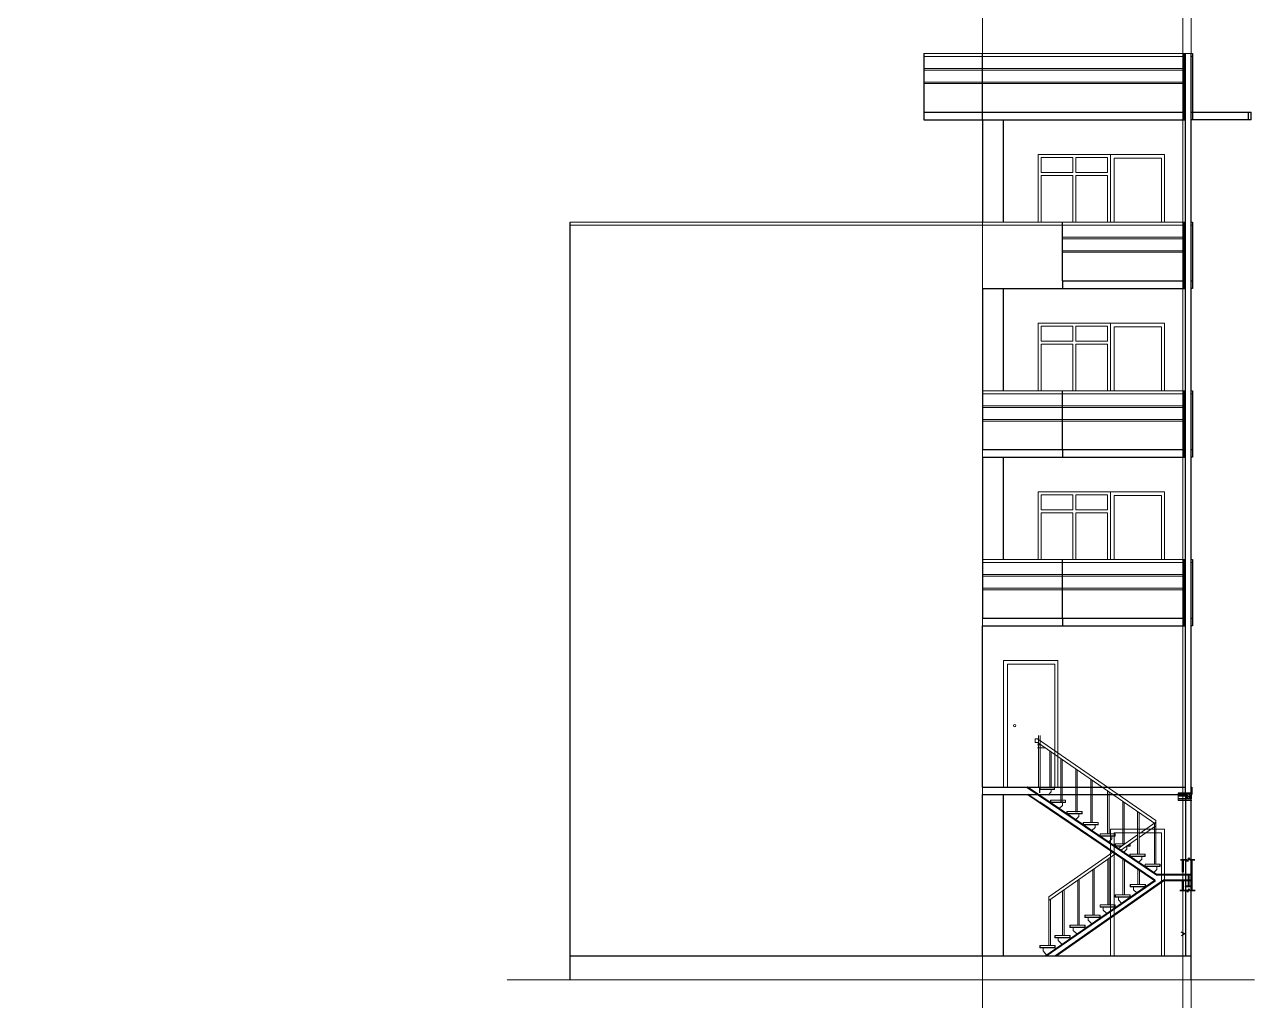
# Model space of a CAD drawing. Header units: inches. Extents: x 149946 to 166271, y -29520 to -26192.
# Drawn here: x 160308 to 161124, y -27616 to -26967 of the extents above; entities that cross this region are included whole.
import ezdxf

# ---------------------------------------------------------------- set-up
doc = ezdxf.new("R2010")
doc.units = ezdxf.units.IN
doc.header["$LTSCALE"] = 5
doc.header["$MEASUREMENT"] = 0
for name, color, linetype in [('_KTI_CONTROL', 7, 'Continuous'), ('DIM', 5, 'Continuous'), ('WALL', 7, 'Continuous')]:
    doc.layers.add(name, color=color, linetype=linetype)
for name, color, linetype, lineweight in [('A-WALL', 7, 'Continuous', 9), ('Dimension', 7, 'Continuous', 18), ('DOOR', 62, 'Continuous', 0), ('ELE', 255, 'Continuous', 35), ('ELEVATION', 85, 'Continuous', 18), ('Railing', 43, 'Continuous', 18), ('win', 5, 'Continuous', 18), ('windows', 6, 'Continuous', 9)]:
    doc.layers.add(name, color=color, linetype=linetype, lineweight=lineweight)
doc.layers.add('dim line', color=7, linetype='Continuous', lineweight=15, true_color=0xfab2b2)
doc.styles.add('ordinary', font='times.ttf')
doc.dimstyles.new('Copy of 96', dxfattribs={"dimtxt": 7, "dimasz": 4, "dimexe": 0.5, "dimexo": 0.5, "dimgap": 3, "dimtad": 1, "dimdec": 1, "dimzin": 11, "dimdsep": 46, "dimlunit": 4, "dimtxsty": 'ordinary', "dimblk": 'OBLIQUE', "dimcen": 0.09, "dimse1": 1, "dimse2": 1, "dimclrt": 6, "dimazin": 0, "dimtfac": 1, "dimtdec": 1, "dimtix": 1, "dimtmove": 2, "dimatfit": 3, "dimldrblk": 'leader', "dimfxl": 0.5, "dimfxlon": 1, "dimtolj": 1, "dimtzin": 0, "dimarcsym": 0})

# ---------------------------------------------------------------- blocks, each defined once
blk = doc.blocks.new('oblique')
at = {"color": 0, "lineweight": -2}
blk.add_line((0.25, 0.25), (-0.25, -0.25), dxfattribs=at)
at = {"layer": 'dim line', "lineweight": 9}
for p, q in [((-0.4375, 0), (0.4375, 0)), ((0, 0.4375), (0, -0.4375))]:
    blk.add_line(p, q, dxfattribs=at)
blk = doc.blocks.new('*D1304')
at = {"layer": 'A-WALL', "color": 0, "lineweight": -2, "ltscale": 5}
blk.add_line((160950.9, -26350.97), (160825.33, -26350.97), dxfattribs=at)
at = {"layer": 'A-WALL', "color": 0, "lineweight": -2, "ltscale": 50}
blk.add_line((159867.63, -27053.76), (159867.63, -27613.76), dxfattribs=at)
at = {"layer": 'Defpoints', "color": 0, "ltscale": 5}
for p in [(160825.33, -26350.97), (160825.33, -26401.65), (160950.9, -26401.65)]:
    blk.add_point(p, dxfattribs=at)
at = {"layer": 'Defpoints', "color": 0, "ltscale": 50}
for p in [(159807.7, -27053.76), (159768.7, -27613.76), (159867.63, -27613.76)]:
    blk.add_point(p, dxfattribs=at)
at = {"layer": 'A-WALL', "color": 0, "lineweight": -2, "ltscale": 5, "xscale": 4, "yscale": 4, "zscale": 4, "rotation": 180}
blk.add_blockref('oblique', (160825.33, -26350.97), dxfattribs=at)
at = {"layer": 'A-WALL', "color": 0, "lineweight": -2, "ltscale": 5, "xscale": 4, "yscale": 4, "zscale": 4}
blk.add_blockref('oblique', (160950.9, -26350.97), dxfattribs=at)
at = {"layer": 'A-WALL', "color": 0, "lineweight": -2, "ltscale": 50, "xscale": 4, "yscale": 4, "zscale": 4}
for p, rotation in [((159867.63, -27053.76), 90), ((159867.63, -27613.76), 270)]:
    blk.add_blockref('oblique', p, dxfattribs=dict(at, rotation=rotation))
at = {"layer": 'A-WALL', "color": 6, "ltscale": 5, "insert": (160888.12, -26344.4), "char_height": 7, "attachment_point": 5, "style": 'ordinary'}
blk.add_mtext('\\A1;10\'-6"', dxfattribs=at)
at = {"layer": 'A-WALL', "color": 6, "ltscale": 50, "insert": (159861.07, -27333.76), "char_height": 7, "attachment_point": 5, "rotation": 90, "style": 'ordinary'}
blk.add_mtext('\\A1;46\'-8"', dxfattribs=at)
blk = doc.blocks.new('_OBLIQUE')
at = {"color": 0, "linetype": 'ByBlock'}
blk.add_line((-0.5, -0.5), (0.5, 0.5), dxfattribs=at)
blk = doc.blocks.new('leader')
at = {"layer": 'Dimension'}
for p, q in [((0, -4.33), (0, 4.33)), ((-4.42, 0), (4.42, 0))]:
    blk.add_line(p, q, dxfattribs=at)

msp = doc.modelspace()

# ---------------------------------------------------------------- hatches: boundary and pattern name
at = {"layer": 'Dimension', "lineweight": -2, "ltscale": 0.08}
h = msp.add_hatch(dxfattribs=at)
h.set_pattern_fill('AR-CONC', color=256, scale=0.23806, style=0)
h.set_pattern_definition([(50, (81513.5662, 54194.9833), (1.707506646, -0.149387475), [0.178544692, -1.963991613]), (355, (81513.5662, 54194.9833), (-0.330310855, 1.790665505), [0.142835754, -1.57119329]), (100.4514, (81513.7085, 54194.9709), (1.37719706, 1.641276943), [0.151739635, -1.669136033]), (46.1842, (81513.5662, 54195.4595), (2.54066966, -0.394033886), [0.26781704, -2.94598742]), (96.6356, (81513.778, 54195.4266), (2.2250542, 2.318981004), [0.22760946, -2.50370365]), (351.1842, (81513.5662, 54195.4595), (2.22505239, 2.31898274), [0.21425363, -2.356789936]), (21, (81513.8042, 54195.3404), (1.420994478, -0.958472878), [0.178544692, -1.963991613]), (326, (81513.8042, 54195.3404), (0.57923548, 1.72628922), [0.142835754, -1.57119329]), (71.4514, (81513.9227, 54195.2606), (2.00023054, 0.767814776), [0.151739635, -1.669136033]), (37.5, (81513.5662, 54194.98334), (0.0289477016, 0.7924857418), [0, -1.552148523, 0, -1.594999249, 0, -1.57714478]), (7.5, (81513.5662, 54194.9833), (0.626262261, 0.938934902), [0, -0.909387632, 0, -1.516439585, 0, -0.601100463]), (327.5, (81513.0353, 54194.98334), (1.2708155, -0.053694035), [0, -0.595148974, 0, -1.856864798, 0, -2.463916751]), (317.5, (81512.7972, 54194.9833), (1.3883306, 0.23830951), [0, -0.773693666, 0, -1.233148673, 0, -1.749737982])])
h.paths.add_polyline_path([(161073.79, -27477.19), (161073.79, -27479.09), (161078.79, -27479.09), (161078.79, -27480.99), (161082.6, -27480.99), (161082.6, -27477.19)])

# ---------------------------------------------------------------- linework, layer by layer
at = {"layer": '_KTI_CONTROL', "ltscale": 20}
msp.add_line((161073.79, -27477.19, -72.71), (161082.79, -27477.19, -72.71), dxfattribs=at)
at = {"layer": 'A-WALL', "ltscale": 6}
for p, q in [((161073.79, -27482.19, -72.71), (161073.79, -27477.19, -72.71)), ((161073.79, -27482.19, -72.71), (161082.79, -27482.19, -72.71)), ((161078.79, -27585.19, -72.71), (161078.79, -27482.19, -72.71))]:
    msp.add_line(p, q, dxfattribs=at)
at = {"layer": 'A-WALL', "ltscale": 5}
msp.add_line((161124.44, -27601.19, -72.71), (160628.09, -27601.19, -72.71), dxfattribs=at)
for p in [(160943.9, -26620.32, -72.71), (161077.01, -26623.94, -72.71), (161082.44, -26394.65, -72.71)]:
    msp.add_xline(p, (0, 1), dxfattribs=at)
msp.add_circle((160965.14, -27432.44, -72.71), 0.75, dxfattribs=at)
at = {"layer": 'DIM'}
for q in [(161075.87, -27569.49, -72.71), (161075.87, -27571.96, -72.71)]:
    msp.add_line((161078.17, -27570.73, -72.71), q, dxfattribs=at)
at = {"layer": 'Dimension'}
for p, q in [((160980.47, -27441.19, -72.71), (160978.93, -27441.19, -72.71)), ((160978.93, -27443.62, -72.71), (160978.93, -27441.19, -72.71)), ((160980.47, -27443.62, -72.71), (160978.93, -27443.62, -72.71)), ((161059.08, -27495.43, -72.71), (160980.47, -27441.19, -72.71)), ((161059.08, -27497.9, -72.71), (160980.47, -27443.62, -72.71)), ((160981.1, -27439.04, -72.71), (160981.1, -27473.19, -72.71)), ((160982.1, -27439.04, -72.71), (160982.1, -27473.26, -72.71)), ((160988.47, -27473.13), (160988.47, -27449.14)), ((160989.47, -27473.13), (160989.47, -27449.83)), ((160995.84, -27483.14), (160995.84, -27454.21)), ((160996.84, -27483.14), (160996.84, -27454.9)), ((161005.75, -27489.89), (161005.75, -27461.05)), ((161006.75, -27489.89), (161006.75, -27461.74)), ((161015.72, -27496.64), (161015.72, -27467.94)), ((160990.06, -27474.76, -72.71), (160984.46, -27474.76, -72.71)), ((161016.72, -27496.64), (161016.72, -27468.63)), ((161026.97, -27504.19, -72.71), (161026.97, -27475.73, -72.71)), ((161027.97, -27504.19, -72.71), (161027.97, -27476.42, -72.71)), ((160997.51, -27483.49), (160991.66, -27483.49)), ((161036.98, -27510.94, -72.71), (161036.98, -27482.64, -72.71)), ((161037.98, -27510.94, -72.71), (161037.98, -27483.33, -72.71)), ((161008.47, -27490.92), (161002.62, -27490.92)), ((161046.86, -27517.69, -72.71), (161046.86, -27489.47, -72.71)), ((161047.86, -27517.69, -72.71), (161047.86, -27490.16, -72.71)), ((161019.21, -27498.22), (161013.36, -27498.22)), ((161047.86, -27504.32, -72.71), (161059.08, -27496.48, -72.71)), ((161047.86, -27506.76, -72.71), (161059.08, -27498.92, -72.71)), ((161058.08, -27524.44, -72.71), (161058.08, -27497.17, -72.71)), ((161059.08, -27524.44, -72.71), (161059.08, -27495.43, -72.71)), ((161030.44, -27505.76, -72.71), (161024.59, -27505.76, -72.71)), ((161033.81, -27514.15, -72.71), (161046.86, -27505.02, -72.71)), ((161035.58, -27515.35, -72.71), (161046.86, -27507.46, -72.71)), ((160987.98, -27546.19, -72.71), (161030.51, -27516.45, -72.71)), ((160987.98, -27548.63, -72.71), (161032.28, -27517.65, -72.71)), ((161027.08, -27551.44, -72.71), (161027.08, -27521.29, -72.71)), ((161028.08, -27551.44, -72.71), (161028.08, -27520.59, -72.71)), ((161037.08, -27544.69, -72.71), (161037.08, -27520.9, -72.71)), ((161038.08, -27544.69, -72.71), (161038.08, -27521.57, -72.71)), ((161050.32, -27519.26, -72.71), (161044.47, -27519.26, -72.71)), ((161017.08, -27558.19, -72.71), (161017.08, -27528.28, -72.71)), ((161018.08, -27558.19, -72.71), (161018.08, -27527.58, -72.71)), ((161047.08, -27537.94, -72.71), (161047.08, -27527.66, -72.71)), ((161048.08, -27537.94, -72.71), (161048.08, -27528.34, -72.71)), ((161060.32, -27526.01, -72.71), (161054.47, -27526.01, -72.71)), ((160998.08, -27571.69, -72.71), (160998.08, -27541.56, -72.71)), ((161007.08, -27564.94, -72.71), (161007.08, -27535.27, -72.71)), ((161008.08, -27564.94, -72.71), (161008.08, -27534.57, -72.71)), ((161043.47, -27539.51, -72.71), (161049.32, -27539.51, -72.71)), ((160987.98, -27578.44, -72.71), (160987.98, -27546.19, -72.71)), ((160988.98, -27578.44, -72.71), (160988.98, -27547.93, -72.71)), ((160997.08, -27571.69, -72.71), (160997.08, -27542.26, -72.71)), ((161033.47, -27546.26, -72.71), (161039.32, -27546.26, -72.71)), ((161023.47, -27553.01, -72.71), (161029.32, -27553.01, -72.71)), ((161013.47, -27559.76, -72.71), (161019.32, -27559.76, -72.71)), ((160993.47, -27573.26, -72.71), (160999.32, -27573.26, -72.71)), ((161003.47, -27566.51, -72.71), (161009.32, -27566.51, -72.71)), ((160983.47, -27580.01, -72.71), (160989.32, -27580.01, -72.71))]:
    msp.add_line(p, q, dxfattribs=at)
at = {"layer": 'Dimension', "lineweight": -2, "ltscale": 0.08}
for p, q in [((160981.9, -27476.99, -72.71), (160981.9, -27473.19, -72.71)), ((161073.79, -27479.09, -72.71), (161078.79, -27479.09, -72.71)), ((161078.79, -27479.09, -72.71), (161078.79, -27480.99, -72.71)), ((161082.6, -27480.99, -72.71), (161082.6, -27477.19, -72.71))]:
    msp.add_line(p, q, dxfattribs=at)
at = {"layer": 'DOOR', "lineweight": 13}
for p, q in [((161028.79, -27098.19, -72.71), (161028.79, -27053.19, -72.71)), ((161028.79, -27053.19, -72.71), (161028.79, -27098.19, -72.71)), ((161028.79, -27053.19, -72.71), (161064.79, -27053.19, -72.71)), ((161031.29, -27055.69, -72.71), (161031.29, -27098.19, -72.71)), ((161031.29, -27055.69, -72.71), (161062.79, -27055.69, -72.71)), ((161062.79, -27098.19, -72.71), (161062.79, -27055.69, -72.71)), ((161064.79, -27098.19, -72.71), (161064.79, -27053.19, -72.71)), ((161028.79, -27210.19, -72.71), (161028.79, -27165.19, -72.71)), ((161028.79, -27165.19, -72.71), (161028.79, -27210.19, -72.71)), ((161028.79, -27165.19, -72.71), (161064.79, -27165.19, -72.71)), ((161064.79, -27210.19, -72.71), (161064.79, -27165.19, -72.71)), ((161031.29, -27167.69, -72.71), (161031.29, -27210.19, -72.71)), ((161031.29, -27167.69, -72.71), (161062.79, -27167.69, -72.71)), ((161062.79, -27210.19, -72.71), (161062.79, -27167.69, -72.71)), ((161028.79, -27322.19, -72.71), (161028.79, -27277.19, -72.71)), ((161028.79, -27277.19, -72.71), (161028.79, -27322.19, -72.71)), ((161028.79, -27277.19, -72.71), (161064.79, -27277.19, -72.71)), ((161031.29, -27279.69, -72.71), (161031.29, -27322.19, -72.71)), ((161031.29, -27279.69, -72.71), (161062.79, -27279.69, -72.71)), ((161062.79, -27322.19, -72.71), (161062.79, -27279.69, -72.71)), ((161064.79, -27322.19, -72.71), (161064.79, -27277.19, -72.71)), ((160957.9, -27473.19, -72.71), (160957.9, -27389.19, -72.71)), ((160957.9, -27389.19, -72.71), (160957.9, -27473.19, -72.71)), ((160957.9, -27389.19, -72.71), (160993.9, -27389.19, -72.71)), ((160960.4, -27391.69, -72.71), (160960.4, -27473.19, -72.71)), ((160960.4, -27391.69, -72.71), (160991.9, -27391.69, -72.71)), ((160991.9, -27473.19, -72.71), (160991.9, -27391.69, -72.71)), ((160993.9, -27473.19, -72.71), (160993.9, -27389.19, -72.71)), ((161028.79, -27578.25, -72.71), (161028.79, -27501.19, -72.71)), ((161028.79, -27501.19, -72.71), (161028.79, -27585.19, -72.71)), ((161028.79, -27501.19, -72.71), (161064.79, -27501.19, -72.71)), ((161031.29, -27503.69, -72.71), (161031.29, -27585.19, -72.71)), ((161031.29, -27503.69, -72.71), (161062.79, -27503.69, -72.71)), ((161062.79, -27585.19, -72.71), (161062.79, -27503.69, -72.71)), ((161064.79, -27585.19, -72.71), (161064.79, -27501.19, -72.71))]:
    msp.add_line(p, q, dxfattribs=at)
at = {"layer": 'ELE', "color": 116, "true_color": 0x136734}
for p, q in [((160973.24, -27473.19, -72.71), (161059.36, -27531.43, -72.71)), ((160973.65, -27473.19, -72.71), (161059.44, -27531.19, -72.71)), ((160973.92, -27478.19, -72.71), (161058.21, -27535.19, -72.71)), ((160981.9, -27483.29, -72.71), (161058.28, -27534.95, -72.71)), ((161073.79, -27477.19, -72.71), (161082.72, -27477.19, -72.71)), ((161073.79, -27480.99, -72.71), (161082.6, -27480.99, -72.71)), ((161079.64, -27521.46, -72.71), (161075.27, -27521.46, -72.71)), ((161076.79, -27529.61, -72.71), (161076.79, -27521.46, -72.71)), ((161077.04, -27529.61, -72.71), (161077.04, -27521.46, -72.71)), ((161080.04, -27522.72, -72.71), (161079.64, -27521.46, -72.71)), ((161080.99, -27520.27, -72.71), (161080.04, -27522.72, -72.71)), ((161081.57, -27521.46, -72.71), (161080.99, -27520.27, -72.71)), ((161084.82, -27521.46, -72.71), (161081.57, -27521.46, -72.71)), ((161082.54, -27541.97, -72.71), (161082.54, -27521.46, -72.71)), ((161082.79, -27541.97, -72.71), (161082.79, -27521.46, -72.71)), ((161059.08, -27531.19, -72.71), (161059.01, -27531.19, -72.71)), ((161059.36, -27531.43, -72.71), (161078.79, -27531.43, -72.71)), ((161078.79, -27531.19, -72.71), (161059.44, -27531.19, -72.71)), ((161058.28, -27535.19, -72.71), (160985.82, -27585.19, -72.71)), ((161058.7, -27535.19, -72.71), (160986.24, -27585.19, -72.71)), ((161064.15, -27534.95, -72.71), (160992.38, -27585.19, -72.71)), ((161064.22, -27535.19, -72.71), (160992.79, -27585.19, -72.71)), ((161082.79, -27534.95, -72.71), (161064.15, -27534.95, -72.71)), ((161082.79, -27535.19, -72.71), (161064.22, -27535.19, -72.71)), ((161076.79, -27541.97, -72.71), (161076.79, -27535.19, -72.71)), ((161077.04, -27541.97, -72.71), (161077.04, -27535.19, -72.71)), ((161080.86, -27540.85, -72.71), (161080.02, -27543.04, -72.71)), ((161081.25, -27541.97, -72.71), (161080.86, -27540.85, -72.71)), ((161079.73, -27541.97, -72.71), (161074.95, -27541.97, -72.71)), ((161080.02, -27543.04, -72.71), (161079.73, -27541.97, -72.71)), ((161085.09, -27541.97, -72.71), (161081.25, -27541.97, -72.71))]:
    msp.add_line(p, q, dxfattribs=at)
at = {"layer": 'ELE', "elevation": -72.71}
msp.add_lwpolyline([(161082.79, -27531.19), (161082.79, -27531.27, -0.157898), (161082.37, -27531.43), (161081.16, -27531.43, 0.414214), (161080.86, -27531.72), (161080.86, -27538.65, 0.414214), (161081.16, -27538.95), (161082.37, -27538.95, -0.157898), (161082.79, -27539.1), (161082.79, -27539.19), (161078.79, -27539.19), (161078.79, -27539.1, -0.153054), (161079.19, -27538.95), (161080.41, -27538.95, 0.414214), (161080.71, -27538.65), (161080.71, -27531.72, 0.414214), (161080.41, -27531.43), (161079.2, -27531.43, -0.157898), (161078.79, -27531.27), (161078.79, -27531.19), (161082.79, -27531.19)], format="xyb", dxfattribs=at)
at = {"layer": 'ELEVATION'}
for p, q in [((160981.72, -27473.19, -72.71), (160991.44, -27473.19, -72.71)), ((160982.1, -27473.26, -72.71), (160991.81, -27473.26, -72.71)), ((160989.17, -27481.92), (160998.89, -27481.92)), ((161000.13, -27489.35), (161009.85, -27489.35)), ((161010.87, -27496.64), (161020.58, -27496.64)), ((161022.1, -27504.19, -72.71), (161031.81, -27504.19, -72.71)), ((161031.9, -27510.94, -72.71), (161038.4, -27510.94, -72.71)), ((161041.98, -27517.69, -72.71), (161051.7, -27517.69, -72.71)), ((161051.98, -27524.44, -72.71), (161061.7, -27524.44, -72.71)), ((161051.81, -27537.94, -72.71), (161042.1, -27537.94, -72.71)), ((161041.81, -27544.69, -72.71), (161032.1, -27544.69, -72.71)), ((161031.81, -27551.44, -72.71), (161022.1, -27551.44, -72.71)), ((161011.81, -27564.94, -72.71), (161002.1, -27564.94, -72.71)), ((161021.81, -27558.19, -72.71), (161012.1, -27558.19, -72.71)), ((161001.81, -27571.69, -72.71), (160992.1, -27571.69, -72.71)), ((160991.81, -27578.44, -72.71), (160982.1, -27578.44, -72.71))]:
    msp.add_line(p, q, dxfattribs=at)
at = {"layer": 'ELEVATION', "elevation": -72.71}
for points in [[(160981.9, -27473.26), (160981.9, -27474.76), (160984.46, -27474.76), (160984.46, -27474.57), (160982.09, -27474.57), (160982.09, -27473.26), (160981.9, -27473.26)], [(160987.37, -27478.51), (160989.43, -27476.45)], [(160989.43, -27476.45), (160989.43, -27474.68)], [(160991.63, -27473.19), (160991.63, -27474.76), (160990.06, -27474.76), (160990.06, -27474.56), (160991.44, -27474.56), (160991.44, -27473.19), (160991.63, -27473.19)], [(161021.9, -27504.19), (161021.9, -27505.76), (161024.59, -27505.76), (161024.59, -27505.56), (161022.1, -27505.56), (161022.1, -27504.19), (161021.9, -27504.19)], [(161027.64, -27509.78), (161029.81, -27507.62)], [(161029.81, -27507.62), (161029.81, -27505.76)], [(161032.01, -27504.19), (161032.01, -27505.76), (161030.44, -27505.76), (161030.44, -27505.56), (161031.81, -27505.56), (161031.81, -27504.19), (161032.01, -27504.19)], [(161031.9, -27510.94), (161031.9, -27512.51), (161034.59, -27512.51), (161034.59, -27512.31), (161032.1, -27512.31), (161032.1, -27510.94), (161031.9, -27510.94)], [(161032.01, -27512.51), (161034.59, -27512.51), (161034.59, -27512.31), (161032.29, -27512.31)], [(161036.43, -27512.31), (161034.59, -27512.31), (161034.59, -27512.51), (161036.15, -27512.51)], [(161037.64, -27516.53), (161039.81, -27514.37)], [(161039.64, -27512.51), (161040.44, -27512.51), (161040.44, -27512.31), (161039.92, -27512.31)], [(161039.81, -27514.37), (161039.81, -27512.51)], [(161042.01, -27510.94), (161042.01, -27512.51), (161040.44, -27512.51), (161040.44, -27512.31), (161041.81, -27512.31), (161041.81, -27510.94), (161042.01, -27510.94)], [(161041.79, -27517.69), (161041.79, -27519.26), (161044.47, -27519.26), (161044.47, -27519.06), (161041.98, -27519.06), (161041.98, -27517.69), (161041.79, -27517.69)], [(161047.53, -27523.28), (161049.69, -27521.12)], [(161049.69, -27521.12), (161049.69, -27519.26)], [(161049.69, -27521.12), (161049.69, -27519.26)], [(161051.9, -27517.69), (161051.9, -27519.26), (161050.32, -27519.26), (161050.32, -27519.06), (161051.7, -27519.06), (161051.7, -27517.69), (161051.9, -27517.69)], [(161051.79, -27524.44), (161051.79, -27526.01), (161054.47, -27526.01), (161054.47, -27525.81), (161051.98, -27525.81), (161051.98, -27524.44), (161051.79, -27524.44)], [(161061.9, -27524.44), (161061.9, -27526.01), (161060.32, -27526.01), (161060.32, -27525.81), (161061.7, -27525.81), (161061.7, -27524.44), (161061.9, -27524.44)], [(161057.55, -27529.91), (161059.6, -27527.87)], [(161059.69, -27527.87), (161059.69, -27526.01)], [(161059.69, -27527.87), (161059.69, -27526.01)], [(161041.9, -27537.94), (161041.9, -27539.51), (161043.47, -27539.51), (161043.47, -27539.31), (161042.1, -27539.31), (161042.1, -27537.94), (161041.9, -27537.94)], [(161044.1, -27541.37), (161044.1, -27539.51)], [(161046.27, -27543.53), (161044.1, -27541.37)], [(161052.01, -27537.94), (161052.01, -27539.51), (161049.32, -27539.51), (161049.32, -27539.31), (161051.81, -27539.31), (161051.81, -27537.94), (161052.01, -27537.94)], [(161031.9, -27544.69), (161031.9, -27546.26), (161033.47, -27546.26), (161033.47, -27546.06), (161032.1, -27546.06), (161032.1, -27544.69), (161031.9, -27544.69)], [(161034.1, -27548.12), (161034.1, -27546.26)], [(161036.27, -27550.28), (161034.1, -27548.12)], [(161042.01, -27544.69), (161042.01, -27546.26), (161039.32, -27546.26), (161039.32, -27546.06), (161041.81, -27546.06), (161041.81, -27544.69), (161042.01, -27544.69)], [(161021.9, -27551.44), (161021.9, -27553.01), (161023.47, -27553.01), (161023.47, -27552.81), (161022.1, -27552.81), (161022.1, -27551.44), (161021.9, -27551.44)], [(161024.1, -27554.87), (161024.1, -27553.01)], [(161026.27, -27557.03), (161024.1, -27554.87)], [(161032.01, -27551.44), (161032.01, -27553.01), (161029.32, -27553.01), (161029.32, -27552.81), (161031.81, -27552.81), (161031.81, -27551.44), (161032.01, -27551.44)], [(161001.9, -27564.94), (161001.9, -27566.51), (161003.47, -27566.51), (161003.47, -27566.31), (161002.1, -27566.31), (161002.1, -27564.94), (161001.9, -27564.94)], [(161012.01, -27564.94), (161012.01, -27566.51), (161009.32, -27566.51), (161009.32, -27566.31), (161011.81, -27566.31), (161011.81, -27564.94), (161012.01, -27564.94)], [(161011.9, -27558.19), (161011.9, -27559.76), (161013.47, -27559.76), (161013.47, -27559.56), (161012.1, -27559.56), (161012.1, -27558.19), (161011.9, -27558.19)], [(161014.1, -27561.62), (161014.1, -27559.76)], [(161016.27, -27563.78), (161014.1, -27561.62)], [(161022.01, -27558.19), (161022.01, -27559.76), (161019.32, -27559.76), (161019.32, -27559.56), (161021.81, -27559.56), (161021.81, -27558.19), (161022.01, -27558.19)], [(160991.9, -27571.69), (160991.9, -27573.26), (160993.47, -27573.26), (160993.47, -27573.06), (160992.1, -27573.06), (160992.1, -27571.69), (160991.9, -27571.69)], [(160994.1, -27575.12), (160994.1, -27573.26)], [(161002.01, -27571.69), (161002.01, -27573.26), (160999.32, -27573.26), (160999.32, -27573.06), (161001.81, -27573.06), (161001.81, -27571.69), (161002.01, -27571.69)], [(161004.1, -27568.37), (161004.1, -27566.51)], [(161006.27, -27570.53), (161004.1, -27568.37)], [(160981.9, -27578.44), (160981.9, -27580.01), (160983.47, -27580.01), (160983.47, -27579.81), (160982.1, -27579.81), (160982.1, -27578.44), (160981.9, -27578.44)], [(160983.47, -27579.81), (160989.32, -27579.81), (160989.32, -27580.01), (160983.47, -27580.01)], [(160984.1, -27581.87), (160984.1, -27580.01)], [(160986.27, -27584.78), (160984.1, -27581.87)], [(160992.01, -27578.44), (160992.01, -27580.01), (160989.32, -27580.01), (160989.32, -27579.81), (160991.81, -27579.81), (160991.81, -27578.44), (160992.01, -27578.44)], [(160996.27, -27577.28), (160994.1, -27575.12)]]:
    msp.add_lwpolyline(points, dxfattribs=at)
for points in [[(160984.46, -27474.76), (160990.06, -27474.76), (160990.06, -27474.57), (160984.46, -27474.57)], [(161024.59, -27505.76), (161030.44, -27505.76), (161030.44, -27505.56), (161024.59, -27505.56)], [(161044.47, -27519.26), (161050.32, -27519.26), (161050.32, -27519.06), (161044.47, -27519.06)], [(161054.47, -27526.01), (161060.32, -27526.01), (161060.32, -27525.81), (161054.47, -27525.81)], [(161049.32, -27539.51), (161043.47, -27539.51), (161043.47, -27539.31), (161049.32, -27539.31)], [(161039.32, -27546.26), (161033.47, -27546.26), (161033.47, -27546.06), (161039.32, -27546.06)], [(161029.32, -27553.01), (161023.47, -27553.01), (161023.47, -27552.81), (161029.32, -27552.81)], [(161009.32, -27566.51), (161003.47, -27566.51), (161003.47, -27566.31), (161009.32, -27566.31)], [(161019.32, -27559.76), (161013.47, -27559.76), (161013.47, -27559.56), (161019.32, -27559.56)], [(160999.32, -27573.26), (160993.47, -27573.26), (160993.47, -27573.06), (160999.32, -27573.06)]]:
    msp.add_lwpolyline(points, close=True, dxfattribs=at)
at = {"layer": 'ELEVATION'}
for points in [[(160988.97, -27481.92), (160988.97, -27483.49), (160991.66, -27483.49), (160991.66, -27483.29), (160989.17, -27483.29), (160989.17, -27481.92), (160988.97, -27481.92)], [(160996.88, -27485.35), (160996.88, -27483.49)], [(160999.09, -27481.92), (160999.09, -27483.49), (160997.51, -27483.49), (160997.51, -27483.29), (160998.89, -27483.29), (160998.89, -27481.92), (160999.09, -27481.92)], [(160994.72, -27487.51), (160996.88, -27485.35)], [(160999.93, -27489.35), (160999.93, -27490.92), (161002.62, -27490.92), (161002.62, -27490.72), (161000.13, -27490.72), (161000.13, -27489.35), (160999.93, -27489.35)], [(161005.68, -27494.94), (161007.84, -27492.78)], [(161007.84, -27492.78), (161007.84, -27490.92)], [(161010.05, -27489.35), (161010.05, -27490.92), (161008.47, -27490.92), (161008.47, -27490.72), (161009.85, -27490.72), (161009.85, -27489.35), (161010.05, -27489.35)], [(161010.67, -27496.64), (161010.67, -27498.22), (161013.36, -27498.22), (161013.36, -27498.02), (161010.87, -27498.02), (161010.87, -27496.64), (161010.67, -27496.64)], [(161016.52, -27502.13), (161018.58, -27500.08)], [(161018.58, -27500.08), (161018.58, -27498.22)], [(161020.78, -27496.64), (161020.78, -27498.22), (161019.21, -27498.22), (161019.21, -27498.02), (161020.58, -27498.02), (161020.58, -27496.64), (161020.78, -27496.64)]]:
    msp.add_lwpolyline(points, dxfattribs=at)
for points in [[(160991.66, -27483.49), (160997.51, -27483.49), (160997.51, -27483.29), (160991.66, -27483.29)], [(161002.62, -27490.92), (161008.47, -27490.92), (161008.47, -27490.72), (161002.62, -27490.72)], [(161013.36, -27498.22), (161019.21, -27498.22), (161019.21, -27498.02), (161013.36, -27498.02)]]:
    msp.add_lwpolyline(points, close=True, dxfattribs=at)
at = {"layer": 'Railing', "color": 30}
for p, q in [((160904.9, -26986.19, -72.71), (161083.37, -26986.19, -72.71)), ((161082.44, -26986.19, -72.71), (161083.37, -26986.19, -72.71)), ((160904.9, -26988.19, -72.71), (161078.79, -26988.19, -72.71)), ((161082.44, -26988.19, -72.71), (161083.37, -26988.19, -72.71)), ((161082.44, -26988.19, -72.71), (161083.37, -26988.19, -72.71)), ((160904.9, -26996.19, -72.71), (161078.79, -26996.19, -72.71)), ((160904.9, -26997.19, -72.71), (161078.79, -26997.19, -72.71)), ((160904.9, -27005.19, -72.71), (161078.79, -27005.19, -72.71)), ((160904.9, -27006.19, -72.71), (161078.79, -27006.19, -72.71)), ((160670.09, -27098.19, -72.71), (161078.79, -27098.19, -72.71)), ((160670.09, -27100.19, -72.71), (161078.79, -27100.19, -72.71)), ((161082.44, -27098.19, -72.71), (161083.37, -27098.19, -72.71)), ((161082.44, -27100.19, -72.71), (161083.37, -27100.19, -72.71)), ((160996.9, -27108.19, -72.71), (161078.79, -27108.19, -72.71)), ((160996.9, -27109.19, -72.71), (161078.79, -27109.19, -72.71)), ((160996.9, -27117.19, -72.71), (161078.79, -27117.19, -72.71)), ((160996.9, -27118.19, -72.71), (161078.79, -27118.19, -72.71)), ((160943.9, -27210.19, -72.71), (161078.79, -27210.19, -72.71)), ((160943.9, -27212.19, -72.71), (161078.79, -27212.19, -72.71)), ((161082.44, -27210.19, -72.71), (161083.37, -27210.19, -72.71)), ((161082.44, -27212.19, -72.71), (161083.37, -27212.19, -72.71)), ((160943.9, -27220.19, -72.71), (161078.79, -27220.19, -72.71)), ((160943.9, -27221.19, -72.71), (161078.79, -27221.19, -72.71)), ((160943.9, -27229.19, -72.71), (161078.79, -27229.19, -72.71)), ((160943.9, -27230.19, -72.71), (161078.79, -27230.19, -72.71)), ((160943.9, -27322.19, -72.71), (161078.79, -27322.19, -72.71)), ((160943.9, -27324.19, -72.71), (161078.79, -27324.19, -72.71)), ((161082.44, -27322.19, -72.71), (161083.37, -27322.19, -72.71)), ((161082.44, -27324.19, -72.71), (161083.37, -27324.19, -72.71)), ((160943.9, -27332.19, -72.71), (161078.79, -27332.19, -72.71)), ((160943.9, -27333.19, -72.71), (161078.79, -27333.19, -72.71)), ((160943.9, -27341.19, -72.71), (161078.79, -27341.19, -72.71)), ((160943.9, -27342.19, -72.71), (161078.79, -27342.19, -72.71))]:
    msp.add_line(p, q, dxfattribs=at)
at = {"layer": 'WALL', "color": 2, "linetype": 'ByBlock', "ltscale": 5}
for p, q in [((160904.9, -26986.19, -72.71), (160904.9, -27030.19, -72.71)), ((160943.9, -27030.19, -72.71), (160943.9, -26986.19, -72.71)), ((161077.87, -27030.19, -72.71), (161077.87, -26986.19, -72.71)), ((161078.79, -27361.19, -72.71), (161078.79, -26986.19, -72.71)), ((161082.44, -27601.19, -72.71), (161082.44, -26986.19, -72.71)), ((161083.37, -26986.19, -72.71), (161083.37, -27030.19, -72.71)), ((160904.9, -27025.19, -72.71), (161078.79, -27025.19, -72.71)), ((161078.79, -27030.19, -72.71), (161078.79, -27025.19, -72.71)), ((161082.44, -27025.19, -72.71), (161122.38, -27025.19, -72.71)), ((161120.28, -27025.19, -72.71), (161120.28, -27030.19, -72.71)), ((161122.38, -27030.19, -72.71), (161122.38, -27025.19, -72.71)), ((160904.9, -27030.19, -72.71), (161078.79, -27030.19, -72.71)), ((160943.9, -27030.19, -72.71), (160943.9, -27098.19, -72.71)), ((160957.9, -27098.19, -72.71), (160957.9, -27030.19, -72.71)), ((161083.37, -27030.19, -72.71), (161082.44, -27030.19, -72.71)), ((161122.38, -27030.19, -72.71), (161082.44, -27030.19, -72.71)), ((160670.09, -27601.19, -72.71), (160670.09, -27098.19, -72.71)), ((160996.9, -27137.19, -72.71), (160996.9, -27098.19, -72.71)), ((161077.87, -27142.19, -72.71), (161077.87, -27098.19, -72.71)), ((161083.37, -27098.19, -72.71), (161083.37, -27142.19, -72.71)), ((160996.9, -27137.19, -72.71), (161078.79, -27137.19, -72.71)), ((160996.9, -27137.19, -72.71), (160996.9, -27142.19, -72.71)), ((161078.79, -27142.19, -72.71), (161078.79, -27137.19, -72.71)), ((161082.44, -27137.19, -72.71), (161083.37, -27137.19, -72.71)), ((160943.9, -27142.19, -72.71), (161078.79, -27142.19, -72.71)), ((160943.9, -27142.19, -72.71), (160943.9, -27249.19, -72.71)), ((160957.9, -27210.19, -72.71), (160957.9, -27142.19, -72.71)), ((161083.37, -27142.19, -72.71), (161082.44, -27142.19, -72.71)), ((160996.9, -27249.19, -72.71), (160996.9, -27210.19, -72.71)), ((161077.87, -27254.19, -72.71), (161077.87, -27210.19, -72.71)), ((161083.37, -27210.19, -72.71), (161083.37, -27254.19, -72.71)), ((160943.9, -27249.19, -72.71), (161078.79, -27249.19, -72.71)), ((160943.9, -27254.19, -72.71), (161078.79, -27254.19, -72.71)), ((160943.9, -27254.19, -72.71), (160943.9, -27361.19, -72.71)), ((160957.9, -27322.19, -72.71), (160957.9, -27254.19, -72.71)), ((160996.9, -27249.19, -72.71), (160996.9, -27254.19, -72.71)), ((161078.79, -27254.19, -72.71), (161078.79, -27249.19, -72.71)), ((161082.44, -27249.19, -72.71), (161083.37, -27249.19, -72.71)), ((161083.37, -27254.19, -72.71), (161082.44, -27254.19, -72.71)), ((160996.9, -27361.19, -72.71), (160996.9, -27322.19, -72.71)), ((161077.87, -27366.19, -72.71), (161077.87, -27322.19, -72.71)), ((161083.37, -27322.19, -72.71), (161083.37, -27366.19, -72.71)), ((160943.9, -27361.19, -72.71), (161078.79, -27361.19, -72.71)), ((160996.9, -27361.19, -72.71), (160996.9, -27366.19, -72.71)), ((161078.79, -27366.19, -72.71), (161078.79, -27361.19, -72.71)), ((161082.44, -27361.19, -72.71), (161083.37, -27361.19, -72.71)), ((160943.9, -27366.19, -72.71), (161078.79, -27366.19, -72.71)), ((160943.9, -27473.19, -72.71), (160943.9, -27366.19, -72.71)), ((161078.79, -27473.19, -72.71), (161078.79, -27366.19, -72.71)), ((161083.37, -27366.19, -72.71), (161082.44, -27366.19, -72.71)), ((160943.9, -27473.19, -72.71), (161078.79, -27473.19, -72.71)), ((161078.36, -27473.19, -72.71), (161078.36, -27478.19, -72.71)), ((161078.79, -27478.19, -72.71), (161078.79, -27473.19, -72.71)), ((161082.44, -27473.19, -72.71), (161082.87, -27473.19, -72.71)), ((161082.87, -27473.19, -72.71), (161082.87, -27478.19, -72.71)), ((160943.9, -27478.19, -72.71), (161078.79, -27478.19, -72.71)), ((160943.9, -27585.19, -72.71), (160943.9, -27478.19, -72.71)), ((160957.9, -27585.19, -72.71), (160957.9, -27478.19, -72.71)), ((161078.79, -27478.19, -72.71), (161078.79, -27585.19, -72.71)), ((161082.44, -27478.19, -72.71), (161082.87, -27478.19, -72.71)), ((160670.09, -27585.19, -72.71), (161082.44, -27585.19, -72.71))]:
    msp.add_line(p, q, dxfattribs=at)
at = {"layer": 'win'}
for p, q in [((160980.79, -27053.19, -72.71), (161028.79, -27053.19, -72.71)), ((160980.79, -27098.19, -72.71), (160980.79, -27053.19, -72.71)), ((160982.79, -27055.19, -72.71), (161003.79, -27055.19, -72.71)), ((160982.79, -27065.19, -72.71), (160982.79, -27055.19, -72.71)), ((161003.79, -27065.19, -72.71), (161003.79, -27055.19, -72.71)), ((161005.79, -27055.19, -72.71), (161026.79, -27055.19, -72.71)), ((161005.79, -27065.19, -72.71), (161005.79, -27055.19, -72.71)), ((161026.79, -27065.19, -72.71), (161026.79, -27055.19, -72.71)), ((161028.79, -27098.19, -72.71), (161028.79, -27053.19, -72.71)), ((160982.79, -27065.19, -72.71), (161003.79, -27065.19, -72.71)), ((160982.79, -27098.19, -72.71), (160982.79, -27067.19, -72.71)), ((160982.79, -27067.19, -72.71), (161003.79, -27067.19, -72.71)), ((161003.79, -27067.19, -72.71), (161003.79, -27098.19, -72.71)), ((161005.79, -27065.19, -72.71), (161026.79, -27065.19, -72.71)), ((161005.79, -27067.19, -72.71), (161026.79, -27067.19, -72.71)), ((161005.79, -27067.19, -72.71), (161005.79, -27098.19, -72.71)), ((161026.79, -27098.19, -72.71), (161026.79, -27067.19, -72.71)), ((160980.79, -27165.19, -72.71), (161028.79, -27165.19, -72.71)), ((160980.79, -27210.19, -72.71), (160980.79, -27165.19, -72.71)), ((161028.79, -27210.19, -72.71), (161028.79, -27165.19, -72.71)), ((160982.79, -27167.19, -72.71), (161003.79, -27167.19, -72.71)), ((160982.79, -27177.19, -72.71), (160982.79, -27167.19, -72.71)), ((161003.79, -27177.19, -72.71), (161003.79, -27167.19, -72.71)), ((161005.79, -27167.19, -72.71), (161026.79, -27167.19, -72.71)), ((161005.79, -27177.19, -72.71), (161005.79, -27167.19, -72.71)), ((161026.79, -27177.19, -72.71), (161026.79, -27167.19, -72.71)), ((160982.79, -27177.19, -72.71), (161003.79, -27177.19, -72.71)), ((160982.79, -27210.19, -72.71), (160982.79, -27179.19, -72.71)), ((160982.79, -27179.19, -72.71), (161003.79, -27179.19, -72.71)), ((161003.79, -27179.19, -72.71), (161003.79, -27210.19, -72.71)), ((161005.79, -27177.19, -72.71), (161026.79, -27177.19, -72.71)), ((161005.79, -27179.19, -72.71), (161026.79, -27179.19, -72.71)), ((161005.79, -27179.19, -72.71), (161005.79, -27210.19, -72.71)), ((161026.79, -27210.19, -72.71), (161026.79, -27179.19, -72.71)), ((160980.79, -27277.19, -72.71), (161028.79, -27277.19, -72.71)), ((160980.79, -27322.19, -72.71), (160980.79, -27277.19, -72.71)), ((160982.79, -27279.19, -72.71), (161003.79, -27279.19, -72.71)), ((160982.79, -27289.19, -72.71), (160982.79, -27279.19, -72.71)), ((161003.79, -27289.19, -72.71), (161003.79, -27279.19, -72.71)), ((161005.79, -27279.19, -72.71), (161026.79, -27279.19, -72.71)), ((161005.79, -27289.19, -72.71), (161005.79, -27279.19, -72.71)), ((161026.79, -27289.19, -72.71), (161026.79, -27279.19, -72.71)), ((161028.79, -27322.19, -72.71), (161028.79, -27277.19, -72.71)), ((160982.79, -27289.19, -72.71), (161003.79, -27289.19, -72.71)), ((160982.79, -27322.19, -72.71), (160982.79, -27291.19, -72.71)), ((160982.79, -27291.19, -72.71), (161003.79, -27291.19, -72.71)), ((161003.79, -27291.19, -72.71), (161003.79, -27322.19, -72.71)), ((161005.79, -27289.19, -72.71), (161026.79, -27289.19, -72.71)), ((161005.79, -27291.19, -72.71), (161026.79, -27291.19, -72.71)), ((161005.79, -27291.19, -72.71), (161005.79, -27322.19, -72.71)), ((161026.79, -27322.19, -72.71), (161026.79, -27291.19, -72.71))]:
    msp.add_line(p, q, dxfattribs=at)
at = {"layer": 'windows', "ltscale": 6, "elevation": -72.71}
for points in [[(160982.74, -27445.19), (160980.47, -27445.19)], [(160985.64, -27447.19), (160980.47, -27447.19)]]:
    msp.add_lwpolyline(points, dxfattribs=at)

# ---------------------------------------------------------------- dimensions: what is measured, and where the dimension line sits
at = {"layer": 'A-WALL', "ltscale": 50}
dim = msp.add_linear_dim(base=(159867.63, -27613.76, -72.71), p1=(159807.7, -27053.76, -72.71), p2=(159768.7, -27613.76, -72.71), angle=90, dimstyle='Copy of 96', override={"dimdec": 0, "dimblk": 'oblique', "dimtdec": 0, "dimarcsym": 1}, dxfattribs=at)
dim.commit()
dim.dimension.update_dxf_attribs({"geometry": '*D1304', "text_midpoint": (159861.07, -27333.76, -72.71)})
at = {"layer": 'A-WALL', "ltscale": 5}
dim = msp.add_linear_dim(base=(160825.33, -26350.97, -72.71), p1=(160950.9, -26401.65, -72.71), p2=(160825.33, -26401.65, -72.71), angle=180, dimstyle='Copy of 96', override={"dimdec": 0, "dimblk": 'oblique', "dimtdec": 0, "dimarcsym": 1}, dxfattribs=at)
dim.commit()
dim.dimension.update_dxf_attribs({"geometry": '*D1304', "text_midpoint": (160888.12, -26344.4, -72.71)})

doc.saveas('drawing.dxf')
